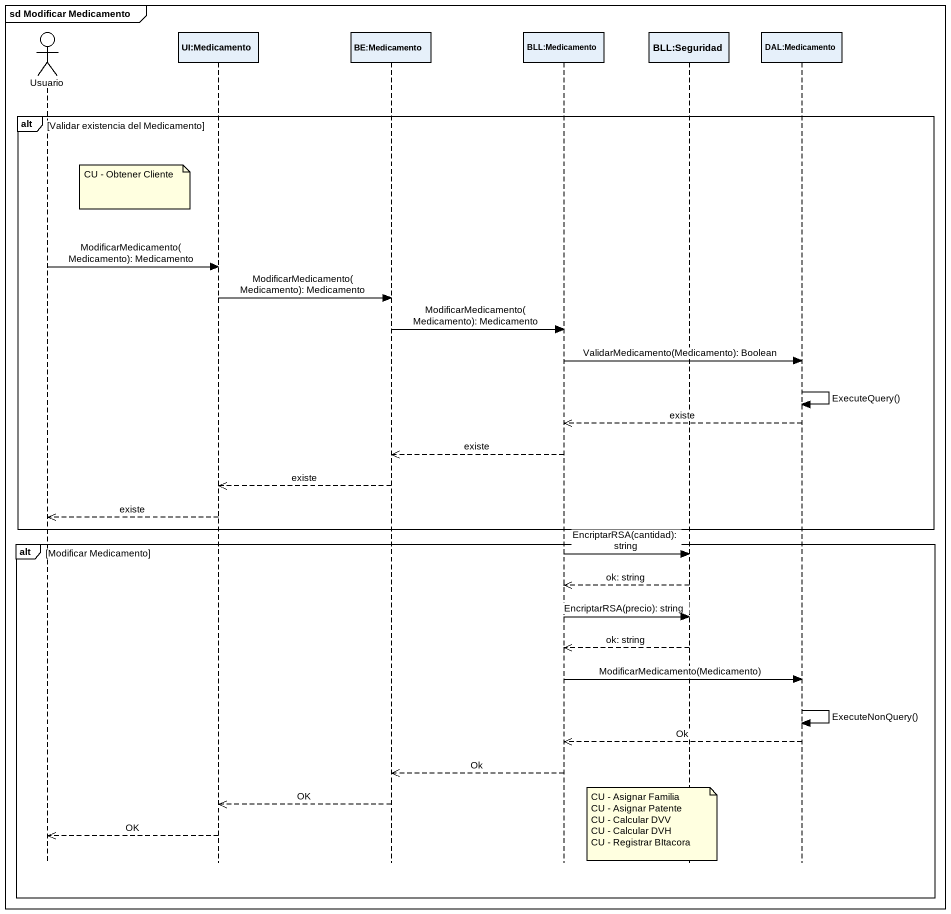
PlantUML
@startuml
mainframe sd Modificar Medicamento
hide footbox
actor Usuario
participant "UI:Medicamento" as UI_Medicamento
participant "BE:Medicamento" as BE_Medicamento
participant "BLL:Medicamento" as BLL_Medicamento
participant "BLL:Seguridad" as BLL_Seguridad
participant "DAL:Medicamento" as DAL_Medicamento

alt Validar existencia del Medicamento
  note left of UI_Medicamento : CU - Obtener Cliente
  Usuario -> UI_Medicamento : ModificarMedicamento(Medicamento): Medicamento
  UI_Medicamento -> BE_Medicamento : ModificarMedicamento(Medicamento): Medicamento
  BE_Medicamento -> BLL_Medicamento : ModificarMedicamento(Medicamento): Medicamento
  BLL_Medicamento -> DAL_Medicamento : ValidarMedicamento(Medicamento): Boolean
  DAL_Medicamento -> DAL_Medicamento : ExecuteQuery()
  DAL_Medicamento -->> BLL_Medicamento : existe
  BLL_Medicamento -->> BE_Medicamento : existe
  BE_Medicamento -->> UI_Medicamento : existe
  UI_Medicamento -->> Usuario : existe
end
alt Modificar Medicamento
  BLL_Medicamento -> BLL_Seguridad : EncriptarRSA(cantidad): string
  BLL_Seguridad -->> BLL_Medicamento : ok: string
  BLL_Medicamento -> BLL_Seguridad : EncriptarRSA(precio): string
  BLL_Seguridad -->> BLL_Medicamento : ok: string
  BLL_Medicamento -> DAL_Medicamento : ModificarMedicamento(Medicamento)
  DAL_Medicamento -> DAL_Medicamento : ExecuteNonQuery()
  DAL_Medicamento -->> BLL_Medicamento : Ok
  BLL_Medicamento -->> BE_Medicamento : Ok
  BE_Medicamento -->> UI_Medicamento : OK
  note over BLL_Seguridad
    CU - Asignar Familia
    CU - Asignar Patente
    CU - Calcular DVV
    CU - Calcular DVH
    CU - Registrar BItacora
  end note
  UI_Medicamento -->> Usuario : OK
end
@enduml
